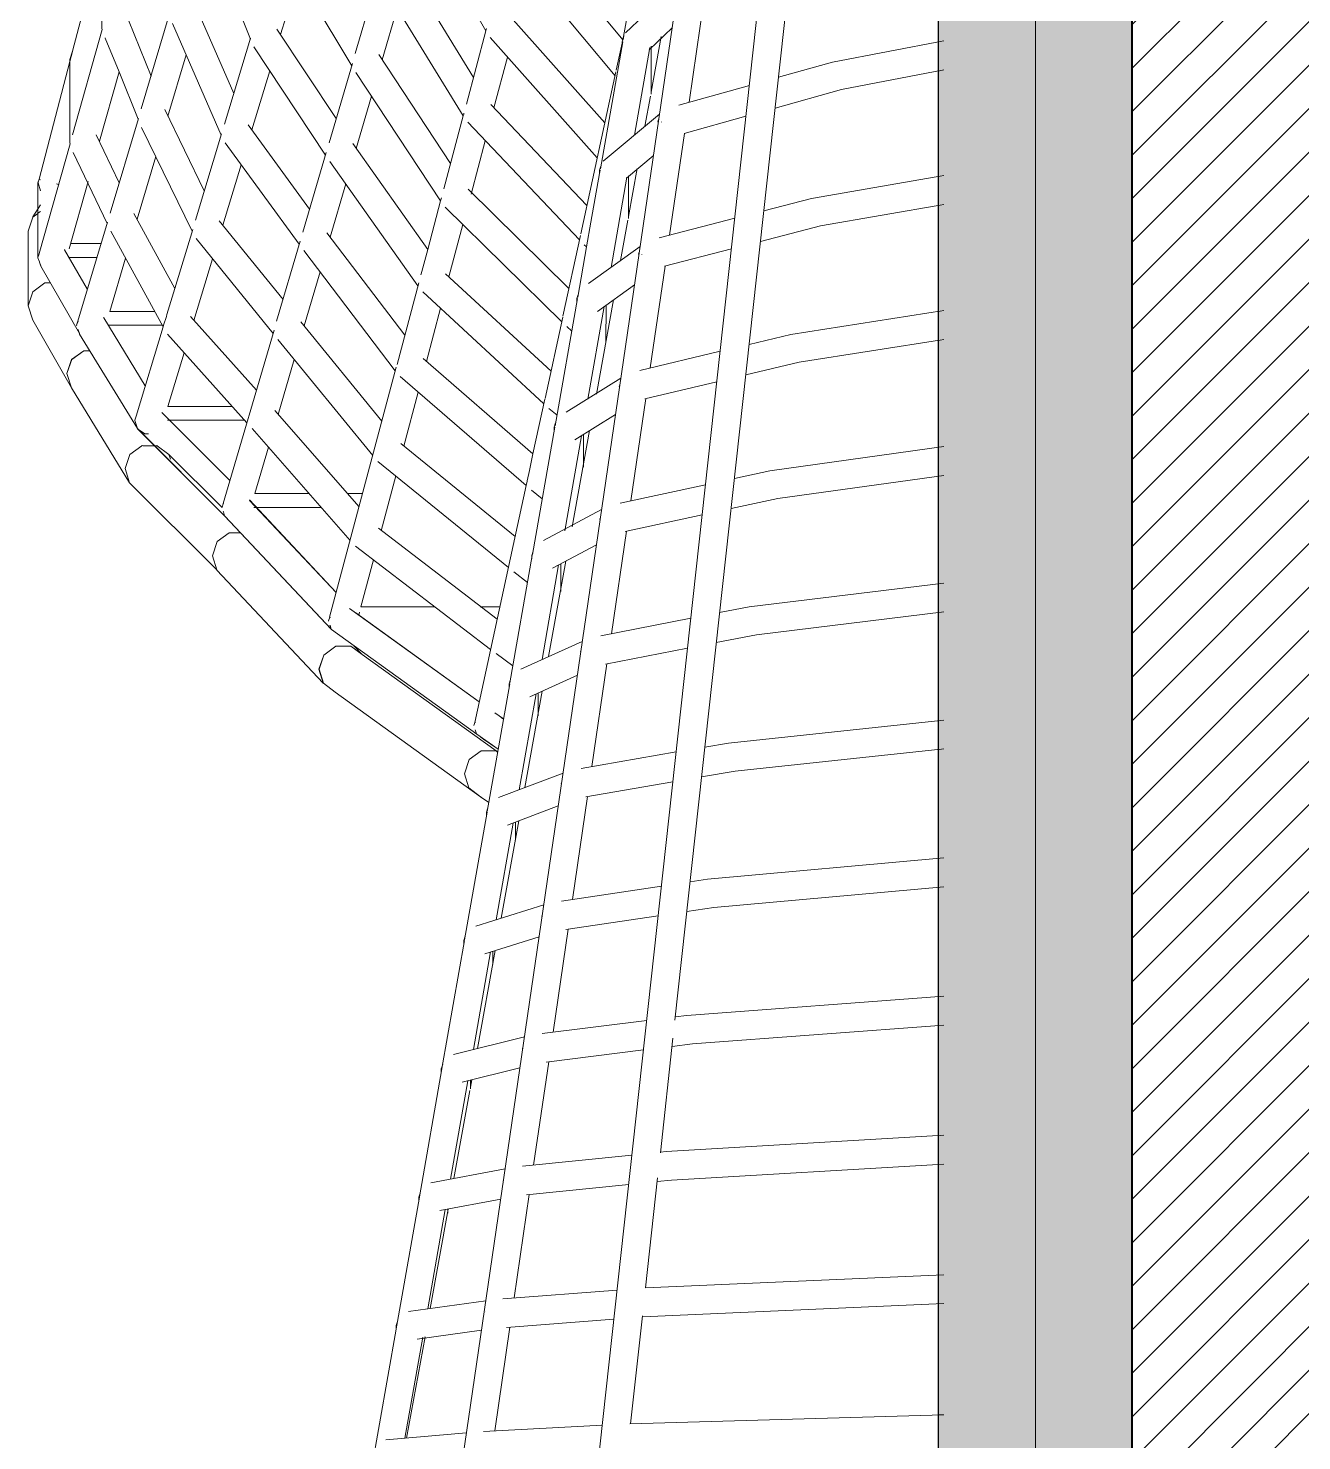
# Model space of a CAD drawing. Header units: millimetres. Extents: x 886808 to 1650903, y -1008069 to 230892.
# Drawn here: x 1019015 to 1020330, y -555022 to -553564 of the extents above; entities that cross this region are included whole.
import ezdxf
from ezdxf.xclip import XClip

# ---------------------------------------------------------------- set-up
doc = ezdxf.new("R2010")
doc.units = ezdxf.units.MM
doc.header["$XCLIPFRAME"] = 0
doc.linetypes.add('ACAD_ISO07W100', pattern=[3, 0, -3])
doc.linetypes.add('CENTER', pattern=[2, 1.25, -0.25, 0.25, -0.25])
doc.layers.get('0').update_dxf_attribs({"lineweight": 0})
for name, color, linetype, lineweight in [('01- NET TUONG- 242', 242, 'Continuous', 40), ('8l NET TO', 8, 'Continuous', 9), ('A-Wall', 113, 'Continuous', 30), ('A_Dim', 8, 'Continuous', 5), ('i_hatch', 250, 'Continuous', 0)]:
    doc.layers.add(name, color=color, linetype=linetype, lineweight=lineweight)
doc.layers.add('SCA1-ARC-1-concrete_block_1_c', color=141, linetype='Continuous')

# ---------------------------------------------------------------- blocks, each defined once
blk = doc.blocks.new('*U154')
at = {"linetype": 'ACAD_ISO07W100', "ltscale": 1000, "transparency": 33554636}
blk.add_wipeout([(0, 0), (0, 100), (13300, 100), (13300, 0)], dxfattribs=at)
at = {"layer": 'i_hatch', "transparency": 33554636}
h = blk.add_hatch(dxfattribs=at)
h.set_pattern_fill('BT-01', color=256, scale=10, angle=90, style=0, pattern_type=2)
h.set_pattern_definition([(140, (34848.997, -41770.634), (6.275213, 71.72602), [7.5, -82.5]), (85, (34849, -41770.634), (-75.21921, -13.87513), [6, -66]), (190.4514, (34849.52, -41764.66), (-68.94395, 57.85094), [6.37402, -70.11421]), (136.1842, (34829, -41770.63), (16.5519, 106.7241), [11.25, -123.75]), (186.6356, (34830.38, -41761.74), (-97.41179, 93.46627), [9.56103, -105.1713]), (81.1842, (34829, -41770.63), (-97.41186, 93.4662), [9, -99]), (111, (34833.997, -41760.634), (40.26189, 59.690705), [7.5, -82.5]), (56, (34834, -41760.634), (-72.515, 24.33153), [6, -66]), (161.4514, (34837.35, -41755.66), (-32.25305, 84.02226), [6.37402, -70.11421]), (127.5, (34848.997, -41770.634), (-33.289385, 1.215986), [0, -65.2, 0, -67, 0, -66.25]), (97.5, (34848.997, -41770.634), (-39.441171, 26.306954), [0, -38.2, 0, -63.7, 0, -25.25]), (57.5, (34848.997, -41792.934), (2.255487, 53.382244), [0, -25, 0, -78, 0, -103.5]), (47.5, (34848.997, -41802.934), (-10.0105, 58.318617), [0, -32.5, 0, -51.8, 0, -73.5]), (135, (34848.997, -41770.634), (-30.052038, -30.052038), []), (135, (34836.747, -41770.634), (-30.052038, -30.052038), [])])
h.paths.add_polyline_path([(13300, 0), (13300, 100), (0, 100), (0, 0)])
at = {"transparency": 33554636}
blk.add_lwpolyline([(0, 0), (0, 100), (13300, 100), (13300, 0)], close=True, dxfattribs=at)
blk = doc.blocks.new('*U155')
at = {"linetype": 'ACAD_ISO07W100', "ltscale": 1000, "transparency": 33554636}
blk.add_wipeout([(0, 0), (0, 100), (12500, 100), (12500, 0)], dxfattribs=at)
at = {"layer": 'i_hatch', "transparency": 33554636}
h = blk.add_hatch(dxfattribs=at)
h.set_pattern_fill('BT-01', color=256, scale=10, angle=90, style=0, pattern_type=2)
h.set_pattern_definition([(140, (34048.997, -41770.634), (6.275213, 71.72602), [7.5, -82.5]), (85, (34049, -41770.634), (-75.21921, -13.87513), [6, -66]), (190.4514, (34049.52, -41764.66), (-68.94395, 57.85094), [6.37402, -70.11421]), (136.1842, (34029, -41770.63), (16.5519, 106.7241), [11.25, -123.75]), (186.6356, (34030.38, -41761.74), (-97.41179, 93.46627), [9.56103, -105.1713]), (81.1842, (34029, -41770.63), (-97.41186, 93.4662), [9, -99]), (111, (34033.997, -41760.634), (40.26189, 59.690705), [7.5, -82.5]), (56, (34034, -41760.634), (-72.515, 24.33153), [6, -66]), (161.4514, (34037.35, -41755.66), (-32.25305, 84.02226), [6.37402, -70.11421]), (127.5, (34048.997, -41770.634), (-33.289385, 1.215986), [0, -65.2, 0, -67, 0, -66.25]), (97.5, (34048.997, -41770.634), (-39.441171, 26.306954), [0, -38.2, 0, -63.7, 0, -25.25]), (57.5, (34048.997, -41792.934), (2.255487, 53.382244), [0, -25, 0, -78, 0, -103.5]), (47.5, (34048.997, -41802.934), (-10.0105, 58.318617), [0, -32.5, 0, -51.8, 0, -73.5]), (135, (34048.997, -41770.634), (-30.052038, -30.052038), []), (135, (34036.747, -41770.634), (-30.052038, -30.052038), [])])
h.paths.add_polyline_path([(12500, 0), (12500, 100), (0, 100), (0, 0)])
at = {"transparency": 33554636}
blk.add_lwpolyline([(0, 0), (0, 100), (12500, 100), (12500, 0)], close=True, dxfattribs=at)
blk = doc.blocks.new('A$C41046D4A')
at = {"transparency": 33554636}
for p, q in [((8479.1, 1451.8), (7879.1, 5551.6)), ((8329.2, 1453), (7881.1, 5535.3)), ((8222.2, 2162.5), (7880, 5280.6)), ((8417.4, 3183.6), (8497.8, 3324.5)), ((8275.9, 3173.9), (8252.8, 3304.7)), ((8660.6, 3175.2), (8709.3, 3298.5)), ((8365.9, 3282.6), (8276, 3174.5)), ((8811.2, 3288.7), (8844.2, 3162.5)), ((8814, 3186.2), (8813.9, 3281.4)), ((8556, 3147.6), (8627.1, 3265.9)), ((8284, 3137.3), (8389.6, 3264.1)), ((8501.1, 3250.9), (8430.2, 3135.6)), ((8552.3, 3160.1), (8528.3, 3241.8)), ((8629.4, 3179.7), (8611.3, 3239.6)), ((8218.3, 3234), (8273.2, 3181.7)), ((8440.8, 3095.9), (8524.8, 3232.6)), ((8207.6, 3110), (8192.3, 3214.7)), ((8717.3, 3209.5), (8677.6, 3119)), ((8389.3, 3195.1), (8294.5, 3088.8)), ((8524.5, 3153.7), (8508.9, 3206.7)), ((8773.3, 3103), (8744.4, 3200.1)), ((8786.6, 3194.5), (8763.2, 3136.9)), ((7877.1, 3186.2), (8059.6, 3151.3)), ((8225.2, 3186.7), (8248.9, 3164.1)), ((8275.8, 3175.1), (8275, 3178.6)), ((8417, 3185.3), (8416.8, 3186)), ((8417.4, 3183.6), (8417, 3185.3)), ((8437.6, 3108), (8417.4, 3183.6)), ((8633.2, 3185.3), (8572, 3093)), ((8690.7, 3076.1), (8741.2, 3191.3)), ((8813.6, 3185), (8814, 3186.2)), ((8813.6, 3185), (8813.6, 3185)), ((8813.6, 3185), (8844.2, 3076.4)), ((8246.7, 3120.5), (8236.3, 3177.7)), ((8246.7, 3167.8), (8246.7, 3118.4)), ((8264.1, 3076), (8248.2, 3166.4)), ((8276.7, 3172.2), (8275.5, 3176.1)), ((8299.2, 3041.2), (8276.2, 3172.2)), ((8276.7, 3170.9), (8276.5, 3171.7)), ((8276.7, 3172.2), (8276.7, 3169.1)), ((8282.8, 3143), (8276.7, 3170.9)), ((8302.4, 3052.6), (8412.9, 3176.6)), ((8583.1, 3055.4), (8657, 3167.1)), ((8687.3, 3087.3), (8660.4, 3175.9)), ((8796.2, 3141.2), (8810.4, 3176.1)), ((8810.4, 3176.1), (8810.5, 3176.3)), ((7877.1, 3156.2), (8050.1, 3123.1)), ((8059.6, 3151.3), (8115.4, 3135.7)), ((8409.1, 3104), (8395.1, 3156.6)), ((8528, 3159.1), (8453.9, 3046.8)), ((8579.4, 3068), (8555.3, 3149.9)), ((8745.8, 3095.5), (8726.9, 3158.8)), ((8844.3, 3162.8), (8844, 3163.5)), ((8847, 3153.9), (8844.3, 3162.8)), ((8847, 3152), (8844.3, 3162.2)), ((8847, 3067.8), (8847, 3153.9)), ((8878.8, 3030.6), (8847, 3152)), ((8319.5, 2974), (8283.1, 3141.3)), ((8464.2, 3008.1), (8551.7, 3140.7)), ((8659.2, 3081.4), (8640.7, 3142.5)), ((8776.5, 3092.5), (8796.2, 3141.2)), ((8816.4, 3069.6), (8796.2, 3141.2)), ((8050.1, 3123.1), (8118.9, 3103.9)), ((8145.4, 3127.3), (8218.2, 3107)), ((8253.2, 3085.1), (8247.5, 3116.3)), ((8412.5, 3107.6), (8313.1, 3003.2)), ((8551.3, 3062.2), (8535.5, 3116.1)), ((8148.9, 3095.5), (8212.7, 3077.7)), ((8238.3, 3097.5), (8296.5, 3049.1)), ((8239.8, 3089.7), (8239.1, 3092)), ((8440.3, 3097.7), (8440.1, 3098.5)), ((8440.8, 3095.9), (8440.3, 3097.7)), ((8460.9, 3020.5), (8440.8, 3095.9)), ((8749.1, 3102.3), (8708.2, 3018.4)), ((8805.4, 2995.3), (8776.3, 3093.2)), ((8227.7, 2972.8), (8212.3, 3077.8)), ((8236.1, 3089.4), (8236, 3089.8)), ((8236, 3089.2), (8236.1, 3089.4)), ((8239.5, 3089), (8239.8, 3089.7)), ((8320.8, 2968), (8436.1, 3089.2)), ((8663, 3086.5), (8599.5, 2999.6)), ((8717.3, 2988.1), (8690.3, 3077.3)), ((8720.7, 2977), (8772.9, 3084)), ((8819.7, 3076.3), (8796, 3026.8)), ((8432.8, 3015), (8418.1, 3070.2)), ((8554.9, 3067.2), (8477.5, 2958.1)), ((8610.1, 2963.3), (8686.8, 3068.2)), ((8846.8, 3067.1), (8846.7, 3067.2)), ((8846.8, 3067.1), (8847, 3067.8)), ((8846.8, 3067.1), (8878.7, 2953.7)), ((8244.6, 3054.5), (8272.2, 3031.5)), ((8487.6, 2920.5), (8578.6, 3048.8)), ((8606.4, 2976), (8582.3, 3058.1)), ((8777.5, 2989.1), (8758.2, 3053.9)), ((8808.6, 2984.9), (8843.5, 3058.1)), ((7877.1, 3046.2), (8081.1, 3010.7)), ((8270.1, 2992), (8261.1, 3041.5)), ((8270.1, 3034.1), (8270.1, 2990)), ((8288.2, 2939.4), (8271.8, 3032.7)), ((8300.1, 3039.7), (8298.8, 3043.8)), ((8300.1, 3036.5), (8299.5, 3039.7)), ((8300.1, 3039.7), (8300.1, 3036.5)), ((8309, 2986.2), (8300.1, 3036.5)), ((8689.1, 2983.1), (8670.1, 3045.4)), ((8435.8, 3020.2), (8331.7, 2917.7)), ((8578.2, 2970.7), (8562.1, 3025.6)), ((8847.7, 2958.6), (8828.1, 3028.1)), ((8858.6, 3025.1), (8860.7, 3025.6)), ((8877.3, 3030), (8878.8, 3030.4)), ((8877.3, 3018.6), (8879.9, 3026.6)), ((8878.8, 3030.6), (8878.8, 3030.4)), ((8880, 3026.5), (8878.8, 3030.4)), ((8878.8, 3030.4), (8880, 3026.8)), ((8880, 3026.8), (8879.9, 3026.6)), ((8880, 3026.5), (8880, 3026.8)), ((8880, 3026.5), (8880, 2995.2)), ((7877.1, 3016.2), (8072.1, 2982.3)), ((8081.1, 3010.7), (8130.5, 2998)), ((8463.6, 3010.2), (8463.4, 3011.1)), ((8464.2, 3008.1), (8463.6, 3010.2)), ((8477.5, 2958.1), (8464.2, 3008.1)), ((8885.2, 2991.5), (8877.3, 3004.1)), ((8160.5, 2990.2), (8238.4, 2970.1)), ((8339.1, 2883.3), (8459.4, 3001.7)), ((8780.8, 2995.1), (8738.7, 2917.8)), ((8877.3, 2997.2), (8880, 2995.3)), ((8877.3, 2997.1), (8880, 2995.3)), ((8880, 2995.2), (8885.2, 2991.5)), ((8880, 2995.2), (8885.2, 2991.4)), ((8880, 2949.8), (8880, 2995.2)), ((8885.2, 2991.5), (8885.2, 2991.4)), ((8885.2, 2991.4), (8890, 2976.8)), ((8072.1, 2982.3), (8134, 2966.3)), ((8278.4, 2946.5), (8270.8, 2988.2)), ((8313.4, 2960.7), (8309, 2986.2)), ((8455.6, 2929.6), (8441.2, 2983.8)), ((8581.7, 2975.3), (8501.2, 2869.5)), ((8692.8, 2987.6), (8626.9, 2906.2)), ((8738.7, 2917.8), (8720.2, 2978.7)), ((8750.7, 2878), (8804.6, 2976.7)), ((8838.7, 2883.8), (8808.1, 2986.3)), ((8890, 2899.8), (8890, 2976.8)), ((8258.3, 2961.1), (8311.5, 2922.7)), ((8313.4, 2960.7), (8315.8, 2962.9)), ((8322.6, 2908.6), (8313.4, 2960.7)), ((8319.8, 2972.5), (8337.9, 2889.2)), ((8633.5, 2883.8), (8609.2, 2966.4)), ((8637.2, 2871.2), (8716.5, 2969.3)), ((8814.8, 2964), (8846.2, 2964)), ((8163.9, 2958.6), (8233, 2940.7)), ((8256.5, 2952.9), (8256.5, 2953.1)), ((8256.5, 2952.8), (8256.5, 2952.9)), ((8259.8, 2953.1), (8259.1, 2955.1)), ((8259.5, 2952.4), (8259.8, 2953.1)), ((8483.6, 2935.4), (8477.5, 2958.1)), ((8511, 2832.8), (8605.4, 2956.9)), ((8718.9, 2884.8), (8699.6, 2948.4)), ((8805.9, 2894), (8789.5, 2949)), ((8819, 2949.8), (8847.8, 2949.8)), ((8828.9, 2916.6), (8852.4, 2957.7)), ((8852.6, 2958), (8852.4, 2957.7)), ((8877, 2940.9), (8878.5, 2945)), ((8878.5, 2953.6), (8878.7, 2953.6)), ((8878.5, 2945.2), (8880, 2949.4)), ((8878.5, 2945.2), (8878.5, 2945)), ((8878.7, 2953.7), (8878.7, 2953.6)), ((8878.7, 2953.6), (8880, 2949.8)), ((8880, 2949.8), (8879.9, 2949.6)), ((8880, 2949.4), (8880, 2949.8)), ((8247.8, 2835.7), (8232.4, 2940.9)), ((8459, 2932.7), (8350.2, 2832.3)), ((8484.2, 2932.9), (8483.6, 2935.4)), ((8484.5, 2931.9), (8484.2, 2932.9)), ((8605.1, 2879.2), (8588.7, 2935)), ((8837.2, 2871.2), (8876.9, 2940.7)), ((8876.9, 2940.7), (8877.1, 2941)), ((8876.9, 2940.7), (8877, 2940.9)), ((8877.1, 2941), (8877, 2940.9)), ((8877, 2940.9), (8877, 2940.9)), ((8878.4, 2944.9), (8877.1, 2941)), ((8264, 2921.6), (8302.2, 2894.1)), ((8509.2, 2839.4), (8486.7, 2923.7)), ((8746.9, 2890.7), (8738.7, 2917.8)), ((8867.1, 2923.5), (8872.7, 2923.5)), ((8872.7, 2923.5), (8872.7, 2923.5)), ((8872.7, 2923.5), (8885.2, 2914.4)), ((7877.1, 2905.4), (8102.6, 2870.2)), ((8303.4, 2808.7), (8285.7, 2906)), ((8323.4, 2907.2), (8322.1, 2911.4)), ((8345.9, 2776), (8322.8, 2907.2)), ((8323.4, 2907.2), (8323.4, 2903.9)), ((8357.5, 2798.7), (8482.6, 2914.2)), ((8885.2, 2914.4), (8890, 2899.8)), ((8885.2, 2914.4), (8890, 2899.8)), ((8885.2, 2914.4), (8885.2, 2914.4)), ((8293.4, 2900.4), (8293.5, 2861.7)), ((8312.2, 2803.3), (8295.3, 2899.1)), ((8356.3, 2804.2), (8338.1, 2888.1)), ((8478.9, 2842.3), (8464.2, 2897.3)), ((8722.5, 2888.8), (8654.3, 2812.8)), ((8747.4, 2888.9), (8746.9, 2890.7)), ((8750.2, 2879.7), (8747.4, 2888.9)), ((8759.5, 2894), (8805.9, 2894)), ((8769.2, 2817.2), (8812.1, 2887.3)), ((8812.1, 2887.3), (8812.2, 2887.4)), ((8812.3, 2887.7), (8812.2, 2887.4)), ((8890, 2899.8), (8885.3, 2885.1)), ((7877.1, 2875.5), (8094.1, 2841.6)), ((8328.7, 2873.7), (8334, 2878.5)), ((8608.5, 2883.4), (8524.8, 2780.9)), ((8688.7, 2695.8), (8636.1, 2874.8)), ((8750.7, 2878), (8750.2, 2879.7)), ((8778.7, 2785.9), (8750.7, 2878)), ((8751.7, 2879.8), (8807.5, 2879.8)), ((8838.5, 2875.1), (8837.2, 2871.1)), ((8838.3, 2883.7), (8838.7, 2883.8)), ((8838.5, 2875.3), (8838.5, 2875.1)), ((8838.6, 2883.8), (8840, 2879.8)), ((8838.7, 2883.8), (8840, 2879.8)), ((8840, 2879.8), (8839.9, 2879.6)), ((8845.3, 2815.3), (8885.3, 2885.1)), ((8102.6, 2870.2), (8145.7, 2860)), ((8293.7, 2862.3), (8293.5, 2861.7)), ((8534.3, 2745.2), (8632.2, 2865)), ((8664.2, 2779.1), (8746.2, 2870.4)), ((8777.2, 2773.1), (8836.9, 2870.7)), ((8836.9, 2870.7), (8837, 2870.9)), ((8837.2, 2871), (8837, 2870.9)), ((8837.2, 2871.1), (8837.2, 2871)), ((8175.5, 2852.9), (8258.6, 2833.1)), ((8482.2, 2845.3), (8368.8, 2746.9)), ((8631.9, 2787.8), (8615.3, 2844.4)), ((8745.8, 2796), (8729, 2851.3)), ((8826.4, 2853.5), (8832.7, 2853.5)), ((8826.4, 2853.4), (8832.6, 2853.4)), ((8832.6, 2853.4), (8845.1, 2844.4)), ((8832.7, 2853.5), (8845.2, 2844.4)), ((8845.1, 2844.4), (8850, 2829.8)), ((8845.2, 2844.4), (8850, 2829.8)), ((8094.1, 2841.6), (8149.1, 2828.6)), ((8578.8, 2578.4), (8510, 2836.4)), ((8850, 2829.8), (8845.3, 2815.3)), ((8179, 2821.5), (8253.3, 2803.8)), ((8278.1, 2825.3), (8334.7, 2790.1)), ((8279.7, 2816.4), (8279.2, 2818.2)), ((8279.5, 2815.8), (8279.7, 2816.4)), ((8375.9, 2714.2), (8505.8, 2826.7)), ((8785.3, 2717.1), (8845.3, 2815.1)), ((8845.3, 2815.3), (8845.3, 2815.2)), ((8845.3, 2815.2), (8845.3, 2815.1)), ((8267.8, 2698.6), (8252.4, 2804)), ((8368.8, 2746.9), (8356.5, 2803.6)), ((8502.1, 2755.1), (8487.3, 2810.7)), ((8283.6, 2787.5), (8325.5, 2761.5)), ((8344, 2787), (8352.3, 2794)), ((8635.3, 2791.6), (8548.4, 2692.4)), ((8679.4, 2796), (8745.8, 2796)), ((8752, 2789.8), (8681.7, 2719.5)), ((8681.7, 2719.4), (8751.7, 2789.4)), ((8778.2, 2785.8), (8778.7, 2785.9)), ((8778.6, 2785.9), (8779.9, 2781.8)), ((8778.6, 2785.9), (8780, 2781.8)), ((8328.3, 2671.8), (8310.3, 2771)), ((8346.8, 2774.7), (8345.4, 2779)), ((8369.3, 2643.3), (8346.2, 2774.7)), ((8346.8, 2774.7), (8346.8, 2771.3)), ((8557.7, 2657.6), (8658.9, 2773.1)), ((8666.6, 2781.8), (8746.1, 2781.8)), ((8686.9, 2682.6), (8776.9, 2772.7)), ((8759.6, 2755.4), (8777.1, 2772.9)), ((8777.1, 2772.9), (8769.7, 2767.6)), ((8776.9, 2772.7), (8777.1, 2772.9)), ((8777.2, 2773), (8777.1, 2772.9)), ((8777.1, 2772.9), (8777.1, 2772.9)), ((8777.2, 2773.1), (8779.9, 2781.6)), ((8777.2, 2773.1), (8777.2, 2773)), ((8780, 2781.8), (8779.9, 2781.6)), ((8779.9, 2781.8), (8779.9, 2781.6)), ((7877.1, 2764), (8124.1, 2729.6)), ((8316.8, 2766.9), (8316.8, 2733.3)), ((8336, 2667.7), (8318.8, 2765.7)), ((8505.4, 2757.8), (8387.3, 2661.6)), ((8687.2, 2683), (8759.6, 2755.4)), ((8757, 2755.3), (8757.1, 2755.5)), ((8757.1, 2755.5), (8757.2, 2755.5)), ((8757.1, 2755.4), (8771.3, 2755.4)), ((8757.2, 2755.5), (8759.6, 2755.4)), ((8769.7, 2767.6), (8765.7, 2767.6)), ((8771.3, 2755.4), (8772.5, 2755.5)), ((8772.5, 2755.5), (8772.6, 2755.4)), ((8772.5, 2755.4), (8772.6, 2755.4)), ((8772.6, 2755.4), (8785, 2746.4)), ((8372.4, 2730), (8368.8, 2746.9)), ((8655.9, 2706), (8641.9, 2753.8)), ((8689.9, 2691.5), (8744.7, 2746.4)), ((8743.2, 2741.5), (8744.7, 2746.4)), ((8743.2, 2741.5), (8743.2, 2741.5)), ((8744.7, 2746.4), (8757, 2755.3)), ((8744.7, 2746.4), (8745, 2746.8)), ((8785, 2746.4), (8789.9, 2731.8)), ((8785, 2746.4), (8785.1, 2746.4)), ((8785.1, 2746.4), (8790, 2731.8)), ((7877.1, 2734.2), (8116.1, 2700.9)), ((8124.1, 2729.6), (8160.9, 2721.7)), ((8317, 2733.9), (8316.8, 2733.3)), ((8374.7, 2719.3), (8372.4, 2730)), ((8394.2, 2629.6), (8528.9, 2739.3)), ((8790, 2731.8), (8785.3, 2717.1)), ((8789.9, 2731.8), (8785.3, 2717.1)), ((8190.7, 2715.2), (8278.8, 2696.2)), ((8374.9, 2718.8), (8374.7, 2719.3)), ((8374.9, 2718.8), (8374.8, 2719.3)), ((8375.9, 2714.2), (8374.9, 2718.8)), ((8428.9, 2469.8), (8375.9, 2714.2)), ((8525.5, 2667.4), (8510.4, 2724.2)), ((8695.3, 2627.2), (8785.3, 2717.1)), ((8116.1, 2700.9), (8164.3, 2690.5)), ((8359.2, 2700.6), (8370.5, 2709.6)), ((8544.8, 2706), (8560.3, 2706)), ((8661.7, 2699.4), (8572, 2604)), ((8572, 2603.9), (8661.4, 2699)), ((8600.1, 2706), (8655.9, 2706)), ((8194.1, 2684.1), (8273.7, 2666.8)), ((8298, 2689.5), (8358, 2657.5)), ((8576.9, 2565.6), (8686.9, 2682.6)), ((8577.2, 2566), (8687.2, 2683)), ((8587.6, 2691.8), (8656.9, 2691.8)), ((8688.5, 2687.2), (8687.2, 2683)), ((8687.2, 2683), (8687.2, 2683)), ((8688.1, 2695.6), (8688.6, 2695.8)), ((8688.6, 2687.5), (8688.5, 2687.2)), ((8688.6, 2695.8), (8689.9, 2691.8)), ((8688.6, 2695.8), (8689.9, 2691.8)), ((8688.6, 2695.8), (8688.7, 2695.8)), ((8688.6, 2695.8), (8688.6, 2695.8)), ((8689.9, 2691.8), (8689.8, 2691.5)), ((8689.9, 2691.8), (8689.9, 2691.5)), ((8299.7, 2679.7), (8299.2, 2681.3)), ((8299.5, 2679.2), (8299.7, 2679.7)), ((8528.5, 2670.3), (8405.8, 2576.4)), ((8287.9, 2561.4), (8272.4, 2667.1)), ((8670.7, 2665.5), (8682.5, 2665.5)), ((8670.7, 2665.4), (8682.4, 2665.4)), ((8682.4, 2665.4), (8694.9, 2656.4)), ((8682.5, 2665.5), (8695, 2656.4)), ((8694.9, 2656.4), (8699.9, 2641.8)), ((8695, 2656.4), (8699.9, 2641.8)), ((8303.3, 2653.1), (8348.7, 2628.9)), ((8370.1, 2642.2), (8368.7, 2646.6)), ((8392.7, 2510.7), (8369.5, 2642.2)), ((8370.1, 2642.2), (8370.1, 2638.7)), ((8412.6, 2545.1), (8552, 2651.8)), ((8699.9, 2641.8), (8695.3, 2627.2)), ((8699.9, 2641.8), (8695.3, 2627.2)), ((8352.7, 2537.8), (8334.8, 2636.4)), ((8340.1, 2633.5), (8340.2, 2605)), ((8359.5, 2534.7), (8342.3, 2632.4)), ((8374.4, 2614.3), (8388.7, 2625.2)), ((8546.4, 2589), (8533.5, 2637.6)), ((8585.3, 2510.2), (8695.2, 2627.1)), ((8695.3, 2627.1), (8695.2, 2627.1)), ((8695.3, 2627.2), (8695.3, 2627.1)), ((7877.1, 2622), (8145.6, 2589.1)), ((8340.4, 2605.6), (8340.2, 2605)), ((7877.1, 2592.2), (8138.1, 2560.2)), ((8145.6, 2589.1), (8176.1, 2583.2)), ((8403.1, 2589), (8423.2, 2589)), ((8424.3, 2491.1), (8558.2, 2587.5)), ((8551.6, 2582.9), (8424.3, 2491.2)), ((8470, 2589), (8546.4, 2589)), ((8548.7, 2580.6), (8547.9, 2583.6)), ((8205.8, 2577.4), (8298.9, 2559.3)), ((8577.1, 2566), (8577, 2565.9)), ((8578.4, 2570.2), (8577.1, 2566)), ((8577.2, 2566), (8577.1, 2566)), ((8578.5, 2570.2), (8577.2, 2566)), ((8578, 2578.2), (8578.8, 2578.4)), ((8578.6, 2578.4), (8579.8, 2574.8)), ((8578.7, 2578.4), (8579.9, 2574.8)), ((8579.9, 2574.8), (8579.8, 2574.5)), ((8579.8, 2574.8), (8579.8, 2574.5)), ((8138.1, 2560.2), (8179.5, 2552.2)), ((8317.9, 2553.5), (8381.2, 2524.9)), ((8426.8, 2457.6), (8576.9, 2565.6)), ((8577, 2565.9), (8576.9, 2565.8)), ((8209.2, 2546.4), (8294, 2529.9)), ((8319.7, 2543.1), (8319.2, 2544.4)), ((8319.5, 2542.6), (8319.7, 2543.1)), ((8389.6, 2528.2), (8406.9, 2540.8)), ((8407, 2440.4), (8545.3, 2540)), ((8545.3, 2540), (8553.7, 2548.9)), ((8545.3, 2540), (8557, 2548.4)), ((8557, 2548.4), (8557, 2548.4)), ((8557, 2548.4), (8570.2, 2548.4)), ((8557, 2548.4), (8557, 2548.4)), ((8557, 2548.4), (8557, 2548.4)), ((8570.2, 2548.4), (8572.3, 2548.4)), ((8572.3, 2548.4), (8572.4, 2548.4)), ((8572.3, 2548.4), (8572.3, 2548.4)), ((8572.4, 2548.4), (8584.9, 2539.4)), ((8572.4, 2548.4), (8584.8, 2539.4)), ((8584.8, 2539.4), (8589.7, 2524.8)), ((8584.9, 2539.4), (8589.9, 2524.8)), ((8308, 2424.3), (8292.5, 2530.2)), ((8589.7, 2524.8), (8585.2, 2510.2)), ((8589.9, 2524.8), (8585.3, 2510.2)), ((8323, 2518.5), (8372, 2496.3)), ((8393.5, 2509.7), (8392, 2514.2)), ((8416, 2378), (8392.8, 2509.7)), ((8393.5, 2509.7), (8393.5, 2506.1)), ((8585.2, 2510.2), (8573, 2501.1)), ((8585.3, 2510.2), (8585.2, 2510.2)), ((8377.3, 2402.6), (8359.2, 2502.1)), ((8363.5, 2500.2), (8363.5, 2476.7)), ((8383.1, 2400.4), (8365.7, 2499.2)), ((8423, 2393.1), (8573, 2501.1)), ((7877.1, 2479.3), (8167.1, 2448.5)), ((8399.2, 2473.4), (8408.3, 2479.6)), ((8363.7, 2477.2), (8363.5, 2476.7)), ((8401.7, 2475), (8399.3, 2473.2)), ((8428.3, 2469.7), (8428.9, 2469.8)), ((8428.8, 2469.8), (8429.8, 2466.8)), ((8429.8, 2466.8), (8429.8, 2466.5)), ((7877.1, 2449.6), (8160.1, 2419.5)), ((8404.7, 2442.2), (8426.8, 2457.6)), ((8404.7, 2442.1), (8419.8, 2452.6)), ((8419.8, 2452.6), (8419.6, 2452.6)), ((8422.6, 2454.7), (8419.8, 2452.6)), ((8427.1, 2458), (8426.9, 2457.8)), ((8428.4, 2462.2), (8427.1, 2458)), ((8167.1, 2448.5), (8191.3, 2444.4)), ((8220.9, 2439.3), (8319.1, 2422.4)), ((8405.2, 2439.2), (8407, 2440.4)), ((8405.3, 2439.1), (8407, 2440.4)), ((8407, 2440.4), (8422.3, 2440.4)), ((8422.3, 2440.4), (8434.8, 2431.4)), ((8434.8, 2431.4), (8439.7, 2416.8)), ((8160.1, 2419.5), (8194.7, 2413.6)), ((8224.3, 2408.5), (8314.4, 2393)), ((8337.8, 2417.5), (8404.5, 2392.3)), ((8339.6, 2406.4), (8339.2, 2407.6)), ((8339.5, 2405.9), (8339.6, 2406.4)), ((8439.7, 2416.8), (8435.2, 2402.2)), ((8328, 2287.1), (8312.5, 2393.3)), ((8414.4, 2387.2), (8423, 2393.1)), ((8423, 2393.1), (8422.2, 2393.1)), ((8435.2, 2402.2), (8423, 2393.1)), ((8342.8, 2383.6), (8395.3, 2363.7)), ((8416.8, 2377.2), (8415.4, 2381.7)), ((8439.4, 2245.3), (8416.2, 2377.3)), ((8416.8, 2377.2), (8416.8, 2373.6)), ((8401.8, 2267.7), (8383.5, 2368.2)), ((8386.8, 2366.9), (8386.9, 2348.3)), ((8406.7, 2266.2), (8389.2, 2366)), ((8387, 2348.8), (8386.9, 2348.3)), ((7877.1, 2336), (8188.5, 2308)), ((7877.1, 2306.3), (8182.1, 2278.8)), ((8188.5, 2308), (8206.6, 2305.3)), ((8236.1, 2300.9), (8339.3, 2285.5)), ((8182.1, 2278.8), (8209.9, 2274.7)), ((8357.7, 2281.4), (8427.7, 2259.7)), ((8239.5, 2270.2), (8334.8, 2256)), ((8359.6, 2269.7), (8359.3, 2270.9)), ((8359.5, 2269.3), (8359.6, 2269.7)), ((8348.1, 2150), (8332.5, 2256.4)), ((8362.5, 2248.5), (8418.5, 2231.1)), ((8440.1, 2244.7), (8438.7, 2249.2)), ((8426.2, 2133.2), (8407.8, 2234.4)), ((8410.2, 2233.7), (8410.2, 2219.9)), ((8430.3, 2132.2), (8412.6, 2233)), ((8462.8, 2112.6), (8439.5, 2244.8)), ((8440.1, 2244.7), (8440.1, 2241.1)), ((8410.4, 2220.5), (8410.2, 2219.9)), ((7877.1, 2192.2), (8210, 2167.4)), ((7877.1, 2162.5), (8204, 2138.1)), ((8210, 2167.4), (8221.9, 2165.9)), ((8251.4, 2162.2), (8359.5, 2148.6)), ((8237.3, 2025.5), (8224.3, 2143.9)), ((8377.6, 2145.3), (8451, 2127.1)), ((8204, 2138.1), (8225.2, 2135.5)), ((8254.7, 2131.8), (8355.2, 2119.1)), ((8379.6, 2133.1), (8379.3, 2134.2)), ((8379.5, 2132.7), (8379.6, 2133.1)), ((8368.2, 2012.9), (8352.6, 2119.5)), ((8463.5, 2112.2), (8462, 2116.7)), ((8382.3, 2113.3), (8441.8, 2098.5)), ((8433.5, 2093.2), (8432.1, 2100.9)), ((8433.5, 2100.6), (8433.5, 2091.6)), ((8453.9, 1998.3), (8436, 2100)), ((8486.1, 1980), (8462.8, 2112.3)), ((8463.5, 2112.2), (8463.5, 2108.6)), ((8450.6, 1999), (8434.1, 2089.8)), ((7877.1, 2047.7), (8231.3, 2026.8)), ((8231.3, 2026.8), (8237.2, 2026.2)), ((7877.1, 2018), (8225.9, 1997.5)), ((8266.6, 2023.3), (8379.6, 2011.7)), ((8225.9, 1997.5), (8240.5, 1996)), ((8252.5, 1886.3), (8240.1, 1999.7)), ((8397.6, 2009.1), (8474.2, 1994.5)), ((8399.6, 1996.4), (8399.3, 1997.5)), ((8269.9, 1993), (8375.6, 1982.2)), ((8399.5, 1996), (8399.6, 1996.4)), ((8486.8, 1979.7), (8485.4, 1984.1)), ((8388.2, 1875.8), (8372.6, 1982.5)), ((8402.1, 1977.9), (8465, 1965.9)), ((8508.8, 1851.4), (8486.1, 1979.8)), ((8486.8, 1979.7), (8486.8, 1976.1)), ((8475, 1864.9), (8456.4, 1967.6)), ((8456.8, 1967.5), (8456.8, 1963.2)), ((8457, 1963.8), (8456.8, 1963.2)), ((8477.5, 1864.6), (8459.4, 1967)), ((7877.1, 1902.7), (8252.5, 1886.3)), ((8252.5, 1886.3), (8252.7, 1886.3)), ((8252.7, 1886.3), (8252.8, 1886.3)), ((8281.9, 1884), (8399.8, 1874.9)), ((7877.1, 1873.1), (8247.8, 1856.8)), ((8417.5, 1872.9), (8497.4, 1861.9)), ((8247.8, 1856.8), (8255.8, 1856.2)), ((8268, 1745.9), (8255.7, 1857.3)), ((8285.2, 1853.9), (8396, 1845.4)), ((8418.3, 1861.4), (8418.2, 1861.5)), ((8418.2, 1861.3), (8418.3, 1861.4)), ((8419.6, 1859.7), (8419.2, 1860.9)), ((8419.5, 1859.3), (8419.6, 1859.7)), ((8408.3, 1738.7), (8392.7, 1845.6)), ((8421.9, 1842.5), (8488.3, 1833.3)), ((8510.1, 1847.2), (8508.8, 1851.4)), ((8509.5, 1847.3), (8508.8, 1851.4)), ((8509.7, 1846), (8509.5, 1847.3)), ((8510.1, 1843.7), (8509.7, 1846)), ((8510.1, 1847.2), (8510.1, 1843.7)), ((8579, 1452.2), (8510.1, 1843.7)), ((8480.1, 1835.7), (8480.1, 1834.9)), ((8480.4, 1835.5), (8480.1, 1834.9)), ((8499.3, 1731.1), (8480.3, 1835.7)), ((8501, 1731), (8482.6, 1835.4)), ((7877.1, 1757.2), (8268.9, 1745.9)), ((8297.2, 1744.5), (8420, 1738.1)), ((8437.4, 1736.6), (8520.7, 1729.2))]:
    blk.add_line(p, q, dxfattribs=at)
blk = doc.blocks.new('*U156')
at = {"linetype": 'ByBlock', "transparency": 33554636}
h = blk.add_hatch(dxfattribs=at)
h.set_pattern_fill('ANSI31', color=8, scale=10, angle=90, style=0)
h.set_pattern_definition([(135, (99.99, 11200), (-22.45064, -22.45064), [])])
h.paths.add_polyline_path([(0, 0), (200, 0), (200, 12200), (0, 12200)])
at = {"layer": '01- NET TUONG- 242', "linetype": 'ByBlock', "transparency": 33554636}
blk.add_lwpolyline([(0, 0), (200, 0), (200, 12200), (0, 12200)], close=True, dxfattribs=at)

msp = doc.modelspace()

# ---------------------------------------------------------------- linework, layer by layer
at = {"layer": '8l NET TO', "color": 251, "linetype": 'CENTER', "ltscale": 1000, "true_color": 0x636466, "transparency": 33554636}
msp.add_line((1020154.8, -567025.6), (1020154.8, -548441.2), dxfattribs=at)
at = {"layer": 'A-Wall', "transparency": 33554636}
for points in [[(1019954.8, -559300.4), (1019954.8, -551050.4), (1020054.8, -551050.4), (1020054.8, -559300.4)], [(1020154.8, -555550.4), (1020154.8, -551350.4), (1041169.8, -551350.4)]]:
    msp.add_lwpolyline(points, dxfattribs=at)

# ---------------------------------------------------------------- next in the draw order: block references
at = {"transparency": 33554636, "xscale": -1, "rotation": 270}
msp.add_blockref('*U154', (1020054.8, -563550.4), dxfattribs=at)

# ---------------------------------------------------------------- next in the draw order: block references
msp.add_blockref('*U155', (1019954.8, -563550.4), dxfattribs=at)
at = {"layer": 'SCA1-ARC-1-concrete_block_1_c', "linetype": 'ByBlock', "transparency": 33554636, "xscale": -1}
msp.add_blockref('*U156', (1020354.8, -563550.4), dxfattribs=at)

# ---------------------------------------------------------------- next in the draw order: block references
at = {"layer": 'A_Dim', "transparency": 33554636}
ref = msp.add_blockref('A$C41046D4A', (1027904.8, -556750.4), dxfattribs=dict(at, xscale=-1))
XClip(ref).set_block_clipping_path([(7944.7052059199, 1241.2648953073), (9874.5397718078, 7773.7172164002)])

doc.saveas('drawing.dxf')
